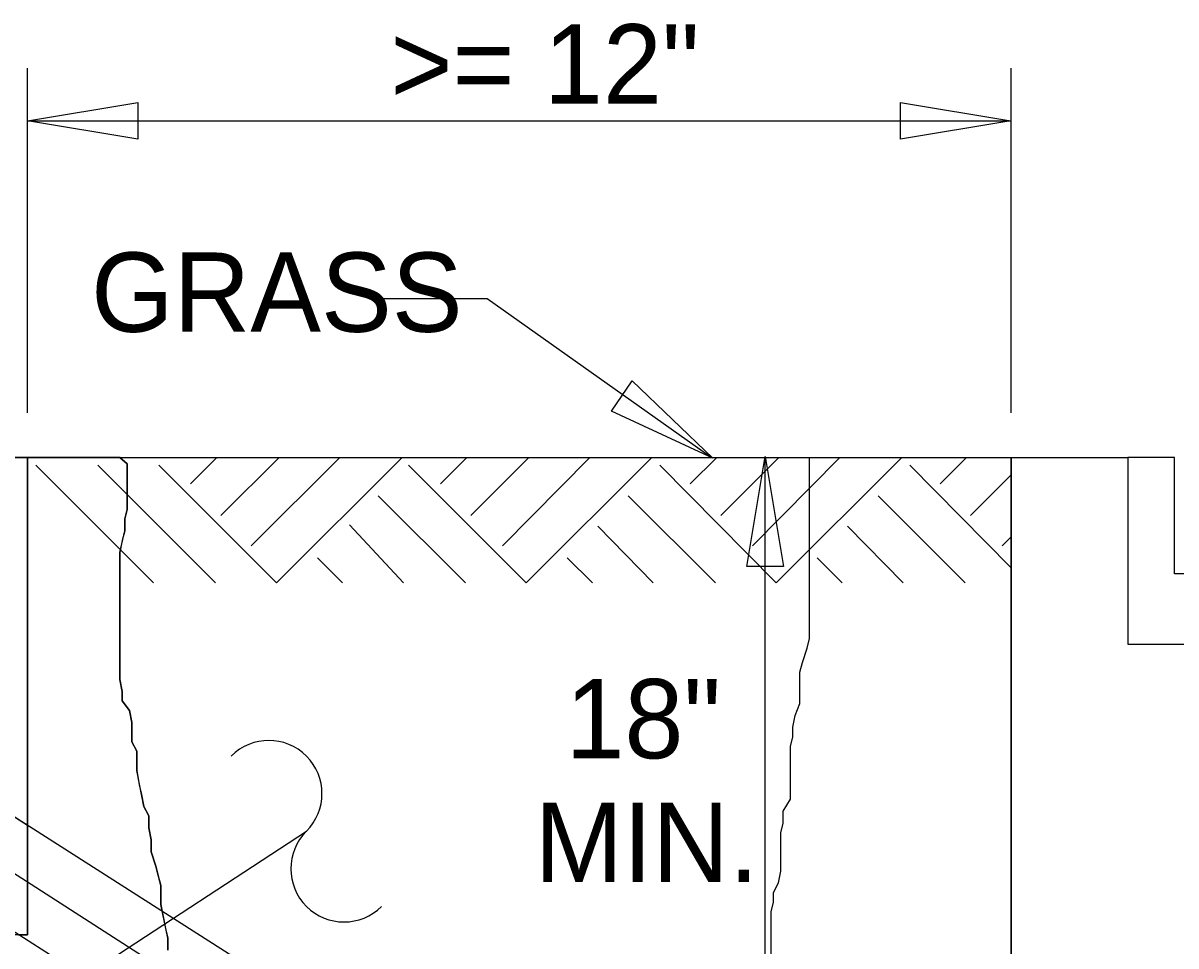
# Model space of a CAD drawing. Extents: x 1.3 to 15.2, y 0.6 to 8.9.
# Drawn here: x 11.49 to 12.798, y 7.627 to 8.674 of the extents above; entities that cross this region are included whole.
import ezdxf

# ---------------------------------------------------------------- set-up
doc = ezdxf.new("R2010")
doc.units = 0
for name, color, linetype in [('1013 STD_ Frame', 7, 'Continuous'), ('SD_P_Dimension Lines', 7, 'Continuous'), ('SD_P_Dimension Text', 7, 'Continuous'), ('SD_P_Prop Hidden Lines', 7, 'Continuous'), ('SD_P_Shading', 7, 'Continuous'), ('SD_X_Exist Object Lines', 7, 'Continuous')]:
    doc.layers.add(name, color=color, linetype=linetype)

msp = doc.modelspace()

# ---------------------------------------------------------------- linework, layer by layer
at = {"layer": '1013 STD_ Frame'}
for p, q in [((11.4947, 8.181), (11.2061, 8.181)), ((11.4947, 7.7635), (11.4947, 8.181)), ((11.4947, 8.181), (12.6108, 8.181)), ((11.6796, 8.151), (11.7096, 8.181)), ((11.7141, 8.115), (11.7801, 8.181)), ((11.7486, 8.0805), (11.8491, 8.181)), ((11.7771, 8.0385), (11.9196, 8.181)), ((11.9631, 8.151), (11.9931, 8.181)), ((11.9976, 8.115), (12.0636, 8.181)), ((12.0336, 8.0805), (12.1326, 8.181)), ((12.0606, 8.0385), (12.2031, 8.181)), ((12.2466, 8.151), (12.2766, 8.181)), ((12.2811, 8.115), (12.3471, 8.181)), ((12.3171, 8.0805), (12.4161, 8.181)), ((12.3441, 8.0385), (12.4866, 8.181)), ((12.5301, 8.151), (12.5601, 8.181)), ((11.5041, 8.172), (11.6376, 8.0385)), ((11.5746, 8.172), (11.7081, 8.0385)), ((11.6436, 8.172), (11.7771, 8.0385)), ((11.9271, 8.172), (12.0606, 8.0385)), ((12.2121, 8.172), (12.3441, 8.0385)), ((12.4956, 8.172), (12.6108, 8.0555)), ((12.5646, 8.115), (12.6108, 8.1613)), ((11.8926, 8.1375), (11.9916, 8.0385)), ((12.1761, 8.1375), (12.2751, 8.0385)), ((12.4596, 8.1375), (12.5586, 8.0385)), ((11.86, 8.1043), (11.9211, 8.0385)), ((12.1416, 8.103), (12.2046, 8.0385)), ((12.4251, 8.103), (12.4881, 8.0385)), ((12.6006, 8.0805), (12.6108, 8.0908)), ((11.8236, 8.067), (11.8521, 8.0385)), ((12.1071, 8.067), (12.1356, 8.0385)), ((12.3906, 8.067), (12.4191, 8.0385)), ((11.961, 7.4658), (11.1241, 8.0001)), ((11.961, 7.3353), (11.0168, 7.9381)), ((11.961, 7.3998), (11.1837, 7.8986))]:
    msp.add_line(p, q, dxfattribs=at)
at = {"layer": 'SD_P_Dimension Lines'}
for p, q in [((11.4947, 8.2314), (11.4947, 8.6226)), ((12.6108, 8.2314), (12.6108, 8.6226)), ((11.4947, 8.5626), (12.6108, 8.5626)), ((12.0162, 8.3609), (11.8947, 8.3609)), ((12.2704, 8.181), (12.0162, 8.3609)), ((12.3316, 7.4658), (12.3316, 8.181)), ((11.4762, 7.5381), (11.8112, 7.7568))]:
    msp.add_line(p, q, dxfattribs=at)
for points in [[(11.6197, 8.5418), (11.4947, 8.5626), (11.6197, 8.5834)], [(12.4852, 8.5835), (12.6102, 8.5627), (12.4852, 8.5419)], [(12.1808, 8.2678), (12.2723, 8.1802), (12.1573, 8.2335)], [(12.3106, 8.0571), (12.3314, 8.1821), (12.3522, 8.0571)]]:
    msp.add_lwpolyline(points, close=True, dxfattribs=at)
for centre, start, end in [((11.7685, 7.7995), 315, 135), ((11.8538, 7.7142), 135, 315)]:
    msp.add_arc(centre, 0.0603, start, end, dxfattribs=at)
at = {"layer": 'SD_P_Prop Hidden Lines'}
for p, q in [((11.4947, 7.6394), (11.4947, 7.7635)), ((11.4846, 7.6394), (11.4947, 7.6394))]:
    msp.add_line(p, q, dxfattribs=at)
for points in [[(11.5996, 8.181), (11.6077, 8.1736), (11.6077, 8.16), (11.6077, 8.1492), (11.6077, 8.1383), (11.6077, 8.122), (11.605, 8.1111), (11.605, 8.0975), (11.6023, 8.0867), (11.5996, 8.0731), (11.5996, 8.0595), (11.5996, 8.0459), (11.5996, 8.035), (11.5996, 8.0215), (11.5996, 8.0079), (11.5996, 7.9943), (11.5996, 7.9834), (11.5996, 7.9725), (11.5996, 7.9617), (11.5996, 7.9508), (11.5996, 7.9399), (11.5996, 7.9291), (11.6023, 7.9155), (11.6023, 7.9046), (11.6104, 7.8937), (11.6132, 7.8801), (11.6132, 7.8693), (11.6132, 7.8584), (11.6186, 7.8475), (11.6186, 7.8367), (11.6186, 7.8258), (11.6213, 7.8095), (11.624, 7.7986), (11.6267, 7.785), (11.6322, 7.7741), (11.6322, 7.7606), (11.6349, 7.747), (11.6349, 7.7334), (11.6403, 7.7171), (11.643, 7.7062), (11.6458, 7.6953), (11.6458, 7.6845), (11.6458, 7.6736), (11.6485, 7.66), (11.6512, 7.6464), (11.6539, 7.6355), (11.6539, 7.622)], [(12.3384, 7.6192), (12.3384, 7.6301), (12.3384, 7.6437), (12.3384, 7.6546), (12.3384, 7.6654), (12.3412, 7.6763), (12.3412, 7.6872), (12.3466, 7.6981), (12.3493, 7.7116), (12.3493, 7.7225), (12.3493, 7.7334), (12.3493, 7.7443), (12.3493, 7.7551), (12.352, 7.766), (12.352, 7.7796), (12.3602, 7.7932), (12.3602, 7.804), (12.3602, 7.8149), (12.3602, 7.8258), (12.3602, 7.8367), (12.3602, 7.853), (12.3629, 7.8638), (12.3629, 7.8747), (12.3656, 7.8883), (12.371, 7.9019), (12.371, 7.9155), (12.371, 7.9263), (12.371, 7.9372), (12.3738, 7.9481), (12.3792, 7.9644), (12.3819, 7.9753), (12.3819, 8.181)]]:
    msp.add_lwpolyline(points, dxfattribs=at)
at = {"layer": 'SD_P_Shading'}
for points in [[(11.6539, 7.622), (11.6539, 7.6355), (11.6458, 7.6736), (11.6458, 7.6953), (11.6403, 7.7171), (11.6349, 7.7334), (11.6349, 7.747), (11.6322, 7.7606), (11.6322, 7.7741), (11.6267, 7.785), (11.624, 7.7986), (11.6186, 7.8258), (11.6186, 7.8475), (11.6132, 7.8584), (11.6132, 7.8801), (11.6104, 7.8937), (11.6023, 7.9046), (11.6023, 7.9155), (11.5996, 7.9291), (11.5996, 8.0731), (11.605, 8.0975), (11.605, 8.1111), (11.6077, 8.122), (11.6077, 8.1736), (11.5996, 8.181), (11.4947, 8.181), (11.4947, 7.6394), (10.6614, 7.6394)], [(12.3384, 7.5975), (12.3384, 7.6654), (12.3412, 7.6763), (12.3412, 7.6872), (12.3466, 7.6981), (12.3493, 7.7116), (12.3493, 7.7551), (12.352, 7.766), (12.352, 7.7796), (12.3602, 7.7932), (12.3602, 7.853), (12.3629, 7.8638), (12.3629, 7.8747), (12.3656, 7.8883), (12.371, 7.9019), (12.371, 7.9372), (12.3738, 7.9481), (12.3792, 7.9644), (12.3819, 7.9753), (12.3819, 8.181), (12.6108, 8.181), (12.6108, 7.4658)]]:
    msp.add_lwpolyline(points, dxfattribs=at)
msp.add_lwpolyline([(11.1241, 8.0001), (11.1319, 8.0287), (11.1441, 8.1263), (11.1451, 8.1321), (11.1472, 8.1393), (11.1501, 8.1463), (11.1541, 8.1532), (11.1585, 8.159), (11.1648, 8.1654), (11.1708, 8.1701), (11.1762, 8.1734), (11.182, 8.1762), (11.19, 8.1789), (11.1977, 8.1805), (11.2061, 8.181), (11.4947, 8.181), (11.4947, 7.7635)], close=True, dxfattribs=at)
at = {"layer": 'SD_X_Exist Object Lines'}
for p, q in [((12.6108, 8.181), (12.7428, 8.181)), ((12.6108, 7.4658), (12.6108, 8.181))]:
    msp.add_line(p, q, dxfattribs=at)
msp.add_lwpolyline([(12.7428, 8.181), (12.7428, 7.969), (12.9538, 7.969), (12.9538, 7.732), (13.0068, 7.732), (13.0068, 8.049), (12.7958, 8.049), (12.7958, 8.181)], close=True, dxfattribs=at)

# ---------------------------------------------------------------- texts
at = {"layer": 'SD_P_Dimension Text'}
for s, p in [('>= 12"', (11.9066, 8.5824)), ('GRASS', (11.5669, 8.3234)), ('18" ', (12.105, 7.8395)), ('MIN.', (12.07, 7.6991))]:
    msp.add_text(s, height=0.09, dxfattribs=at).set_placement(p)

doc.saveas('drawing.dxf')
